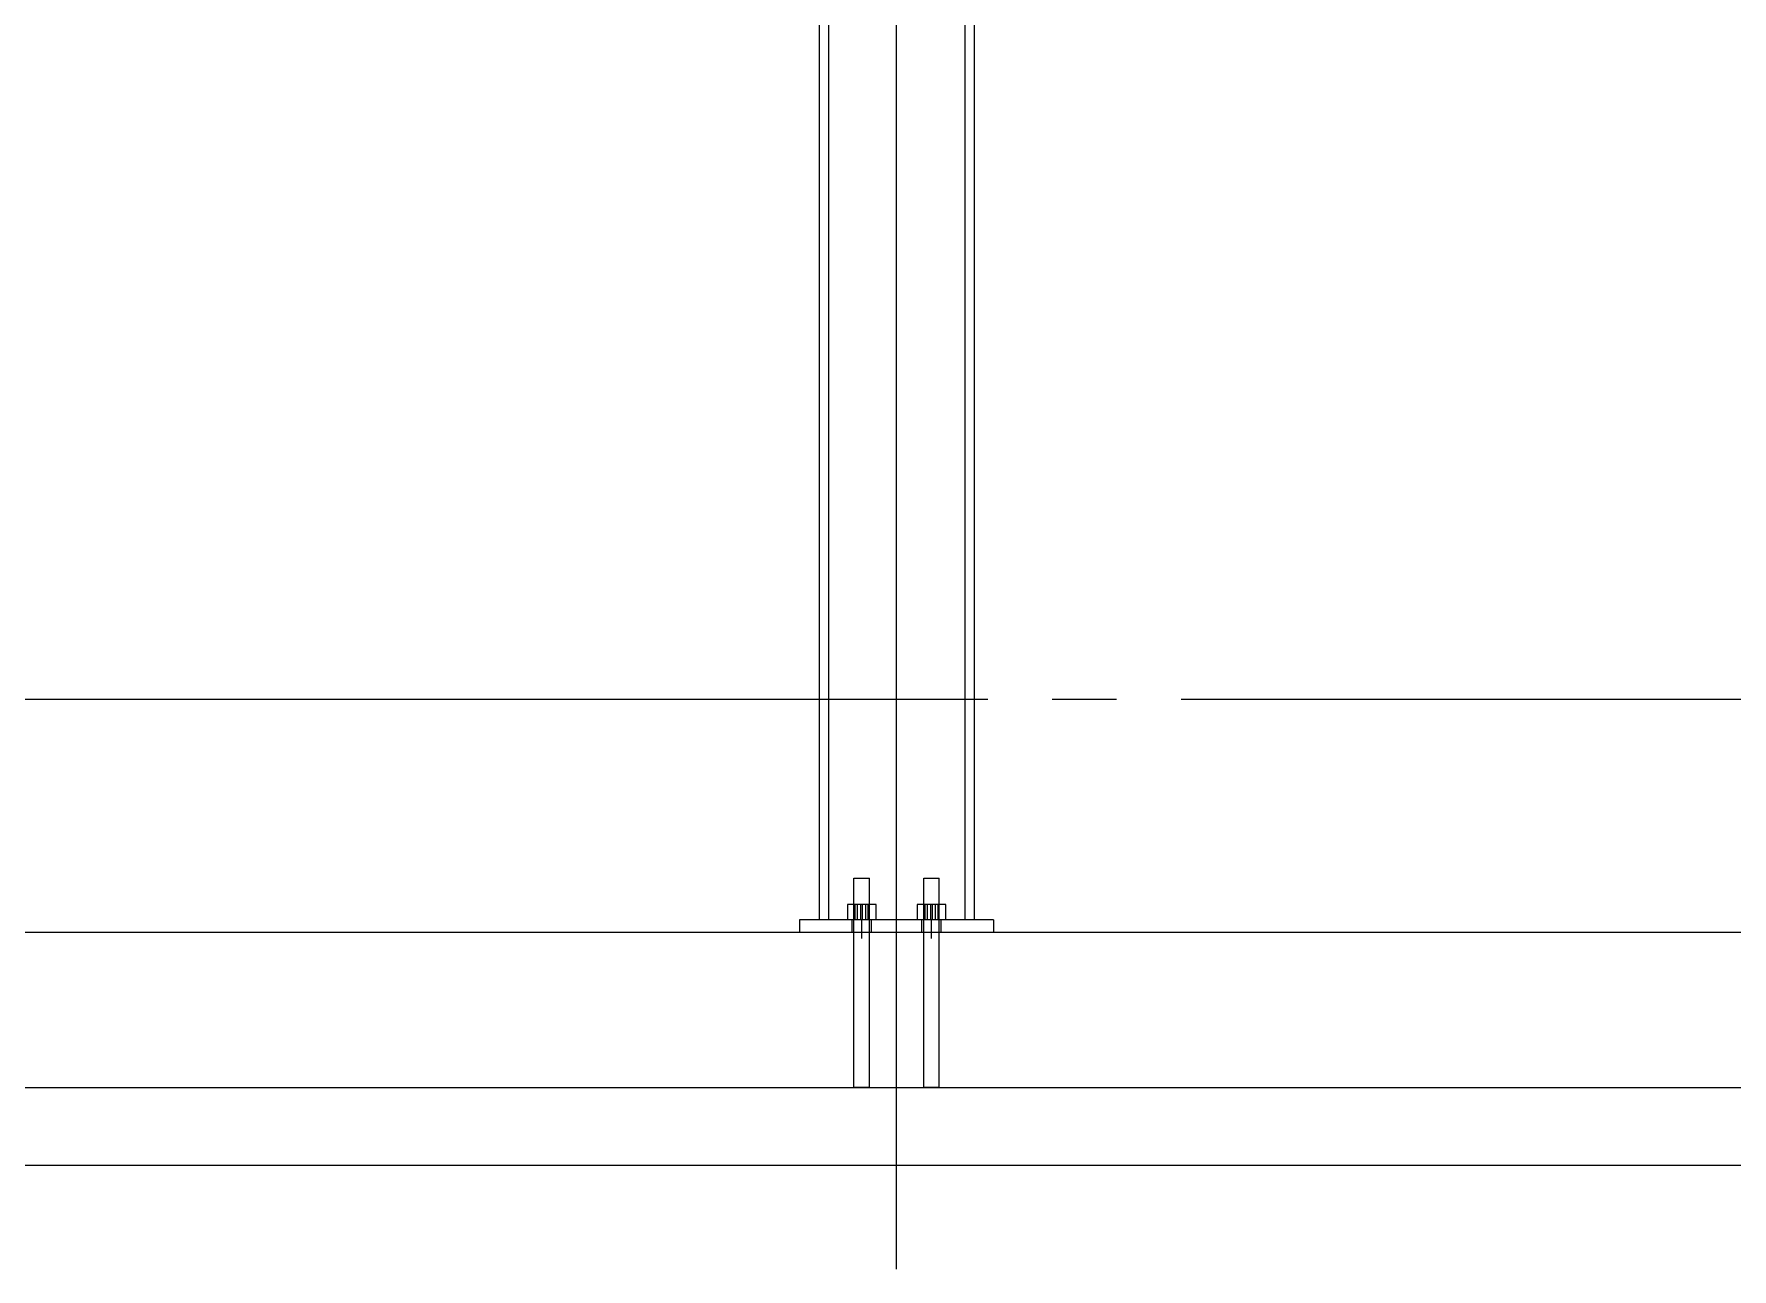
# Model space of a CAD drawing. Header units: millimetres. Extents: x -32710 to 654186, y -254124 to 420220.
# Drawn here: x 249288 to 251477, y 382766 to 384358 of the extents above; entities that cross this region are included whole.
import ezdxf

# ---------------------------------------------------------------- set-up
doc = ezdxf.new("R2010")
doc.units = ezdxf.units.MM
doc.header["$LTSCALE"] = 1000
for name, pattern in [('DXK_LINE_DOT2', [3.9198, 1.9599, -1.9599]), ('DXK_LINE_DOT3', [5.9187, 2.979, -0.9799, 0.9799, -0.9799]), ('TPH12-SEC-@E$0$CENTERK5', [6.916, 6.667, -0.083, 0.083, -0.083])]:
    doc.linetypes.add(name, pattern=pattern)
for name, color, linetype in [('MD-20250424-增加TRAY與FS主管位置調整', 7, 'Continuous'), ('TPH12-SEC-@E$0$H-SIN', 252, 'TPH12-SEC-@E$0$CENTERK5'), ('TPH12-SEC-@E$0$KABE1', 252, 'Continuous'), ('TPH12-SEC-@E$0$SIAGE3', 252, 'Continuous')]:
    doc.layers.add(name, color=color, linetype=linetype)

# ---------------------------------------------------------------- blocks, each defined once
blk = doc.blocks.new('TPH12-SEC-@E')
at = {"layer": 'TPH12-SEC-@E$0$H-SIN'}
blk.add_line((298929.6, 383500), (18729.6, 383500), dxfattribs=at)
at = {"layer": 'TPH12-SEC-@E$0$KABE1'}
for p, q in [((272350, 383200), (188250, 383200)), ((189100, 383000), (272350, 383000))]:
    blk.add_line(p, q, dxfattribs=at)
at = {"layer": 'TPH12-SEC-@E$0$SIAGE3'}
blk.add_line((247900, 382900), (255700, 382900), dxfattribs=at)
blk = doc.blocks.new('A$C62b8fcb1')
at = {"color": 8, "linetype": 'DXK_LINE_DOT3'}
blk.add_line((-21700, -450), (-21700, 2723), dxfattribs=at)
at = {"color": 8, "linetype": 'Continuous'}
for p, q in [((-21800, 1878), (-21800, 0)), ((-21788, 1878), (-21788, 0)), ((-21612, 1878), (-21612, 0)), ((-21600, 1878), (-21600, 0)), ((-21755, 20), (-21755, 54)), ((-21755, 54), (-21735, 54)), ((-21735, 20), (-21735, 54)), ((-21665, 20), (-21665, 54)), ((-21665, 54), (-21645, 54)), ((-21645, 20), (-21645, 54)), ((-21575, 0), (-21825, 0)), ((-21825, 0), (-21825, -16)), ((-21726.5, 20), (-21763.5, 20)), ((-21763.5, 20), (-21763.5, 0)), ((-21754.2, 0), (-21754.2, 20)), ((-21735.7, 0), (-21735.7, 20)), ((-21726.5, 0), (-21726.5, 20)), ((-21636.5, 20), (-21673.5, 20)), ((-21673.5, 20), (-21673.5, 0)), ((-21664.2, 0), (-21664.2, 20)), ((-21645.8, 0), (-21645.8, 20)), ((-21636.5, 0), (-21636.5, 20)), ((-21575, 0), (-21575, -16)), ((-21575, -16), (-21825, -16)), ((-21755, -216), (-21755, -16)), ((-21735, -216), (-21735, -16)), ((-21665, -216), (-21665, -16)), ((-21645, -216), (-21645, -16)), ((-21736.3, -216), (-21755, -216)), ((-21735.3, -216), (-21736.3, -216)), ((-21735, -216), (-21735.3, -216)), ((-21646.3, -216), (-21665, -216)), ((-21645.3, -216), (-21646.3, -216)), ((-21645, -216), (-21645.3, -216))]:
    blk.add_line(p, q, dxfattribs=at)
at = {"color": 8, "linetype": 'DXK_LINE_DOT2'}
for p, q in [((-21755, 20), (-21755, 54)), ((-21755, 54), (-21735, 54)), ((-21735, 20), (-21735, 54)), ((-21665, 20), (-21665, 54)), ((-21665, 54), (-21645, 54)), ((-21645, 20), (-21645, 54)), ((-21600, 0), (-21800, 0)), ((-21726.5, 20), (-21763.5, 20)), ((-21763.5, 20), (-21763.5, 0)), ((-21757.5, -16), (-21757.5, 0)), ((-21755, -16), (-21755, 20)), ((-21754.9, 0), (-21754.9, 20)), ((-21754.2, 0), (-21754.2, 20)), ((-21753.4, 0), (-21753.4, 20)), ((-21750.3, 0), (-21750.3, 20)), ((-21746.1, 0), (-21746.1, 20)), ((-21745, -24), (-21745, 0)), ((-21743.9, 0), (-21743.9, 20)), ((-21739.7, 0), (-21739.7, 20)), ((-21736.6, 0), (-21736.6, 20)), ((-21735.7, 0), (-21735.7, 20)), ((-21735.1, 0), (-21735.1, 20)), ((-21735, -16), (-21735, 20)), ((-21732.5, -16), (-21732.5, 0)), ((-21726.5, 0), (-21726.5, 20)), ((-21636.5, 20), (-21673.5, 20)), ((-21673.5, 20), (-21673.5, 0)), ((-21667.5, -16), (-21667.5, 0)), ((-21665, -16), (-21665, 20)), ((-21664.9, 0), (-21664.9, 20)), ((-21664.2, 0), (-21664.2, 20)), ((-21663.4, 0), (-21663.4, 20)), ((-21660.3, 0), (-21660.3, 20)), ((-21660.3, 20), (-21660, 20)), ((-21656.1, 0), (-21656.1, 20)), ((-21655, -24), (-21655, 0)), ((-21653.9, 0), (-21653.9, 20)), ((-21649.7, 0), (-21649.7, 20)), ((-21646.6, 0), (-21646.6, 20)), ((-21645.8, 0), (-21645.8, 20)), ((-21645.1, 0), (-21645.1, 20)), ((-21645, -16), (-21645, 20)), ((-21642.5, -16), (-21642.5, 0)), ((-21636.5, 0), (-21636.5, 20)), ((-21755, -216), (-21755, -16)), ((-21735, -216), (-21735, -16)), ((-21665, -216), (-21665, -16)), ((-21645, -216), (-21645, -16)), ((-21755, -216), (-21735, -216)), ((-21665, -216), (-21645, -216))]:
    blk.add_line(p, q, dxfattribs=at)

msp = doc.modelspace()

# ---------------------------------------------------------------- block references
msp.add_blockref('TPH12-SEC-@E', (0, 0))
at = {"layer": 'MD-20250424-增加TRAY與FS主管位置調整'}
msp.add_blockref('A$C62b8fcb1', (272100, 383216), dxfattribs=at)

doc.saveas('drawing.dxf')
